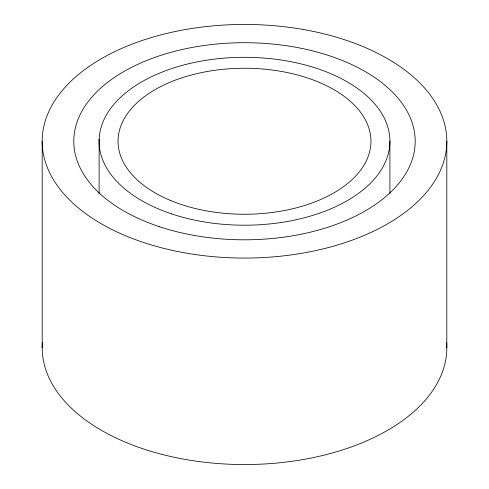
<?xml version="1.0" encoding="UTF-8"?>
<svg xmlns="http://www.w3.org/2000/svg" width="489" height="489" viewBox="0 0 489 489"><rect width="100%" height="100%" fill="white"/><g stroke="black" fill="none" stroke-linecap="round" stroke-linejoin="round"><path stroke-width="0.73" d="M99.114 193.497L99.126 139.292M446.818 141.254A202.318 116.804 0 0 1 143.344 242.416A202.318 116.804 0 0 1 143.344 40.098A202.318 116.804 0 0 1 446.818 141.254L446.818 347.746M389.91 140.948L389.916 193.589M42.182 141.254L42.182 347.746M446.61 342.459A202.318 116.804 0 0 1 244.5 464.55A202.318 116.804 0 0 1 42.39 342.459M159.151 226.609A170.704 98.552 0 0 0 415.204 141.254A170.704 98.552 0 0 0 159.151 55.905A170.704 98.552 0 0 0 159.151 226.609M171.792 213.962A145.416 83.955 0 0 0 389.916 141.254A145.416 83.955 0 0 0 171.792 68.552A145.416 83.955 0 0 0 171.792 213.962M170.306 200.374A126.449 73.002 0 0 0 370.271 148.797A126.449 73.002 0 0 0 192.923 74.603A126.449 73.002 0 0 0 170.306 200.374"/></g></svg>
